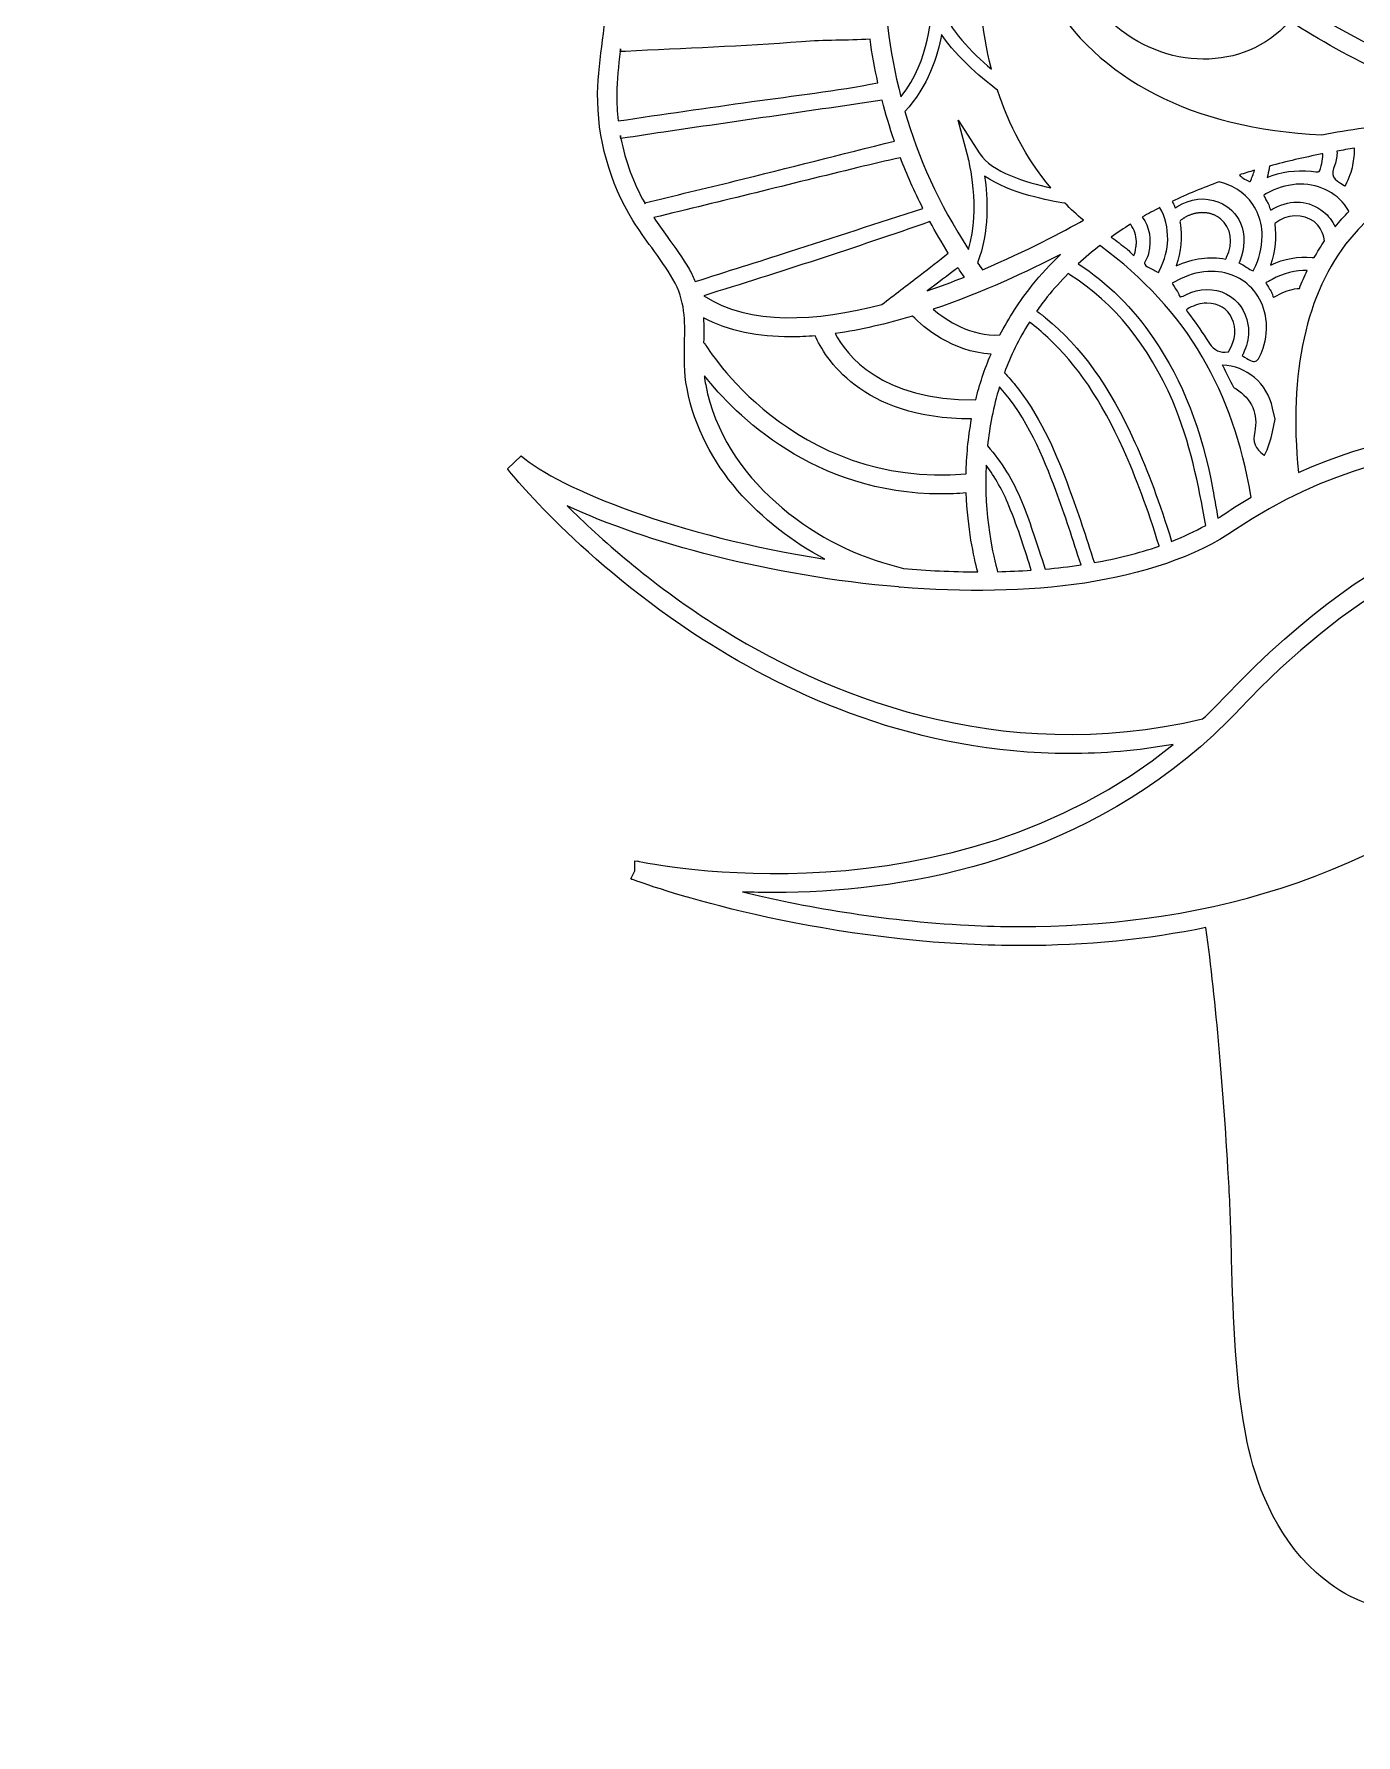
# Model space of a CAD drawing. Extents: x 467 to 8573, y -6014 to -20.
# Drawn here: x 467 to 1243, y -6014 to -5016 of the extents above; entities that cross this region are included whole.
import ezdxf

# ---------------------------------------------------------------- set-up
doc = ezdxf.new("R2010")
doc.units = 0
doc.header["$MEASUREMENT"] = 0
doc.layers.add('Layer 1', color=7, linetype='Continuous')

msp = doc.modelspace()

# ---------------------------------------------------------------- linework, layer by layer
at = {"layer": 'Layer 1', "lineweight": 0}
for points, knots in [([(2529.01, -4481.07), (2526.22, -4479.96), (2523.09, -4481.26), (2521.86, -4483.99), (2521.56, -4484.71), (2504.61, -4521.55), (2461.88, -4562.69), (2461.51, -4552.3), (2461.78, -4541.87), (2463.01, -4531.43), (2465.06, -4514.14), (2472.33, -4478.39), (2488.91, -4467.47), (2448.25, -4494.16), (2404.57, -4517.83), (2348.84, -4587), (2348.74, -4578.25), (2349.06, -4569.45), (2350.1, -4560.66), (2352.11, -4543.36), (2359.38, -4507.62), (2376.02, -4496.7), (2331.77, -4525.76), (2283.94, -4551.19), (2221, -4635.47), (2219.7, -4619.83), (2219.39, -4604.22), (2221.22, -4588.57), (2223.27, -4571.27), (2230.53, -4535.49), (2247.12, -4524.62), (2200.79, -4555.03), (2150.44, -4581.49), (2082.93, -4675.94), (2077.73, -4683.24), (2072.98, -4690.96), (2068.96, -4699.01), (2068.22, -4686.14), (2068.26, -4673.26), (2069.78, -4660.33), (2071.79, -4643.02), (2079.06, -4607.24), (2095.68, -4596.32), (2067.06, -4615.13), (2036.93, -4632.43), (2002.19, -4665.12), (2000.7, -4643.96), (1985.02, -4627.26), (1974.41, -4615.94), (1959.68, -4600.28), (1944.1, -4585.09), (1928.08, -4570.78), (1922.38, -4565.69), (1916.54, -4560.74), (1910.91, -4555.95), (1909.5, -4554.75), (1908.1, -4553.56), (1906.72, -4552.36), (1923.83, -4535.97), (1986.37, -4465.17), (2001.95, -4293.7), (2019.64, -4099.17), (1834.06, -3810.77), (1826.16, -3798.61), (1826.16, -3798.61), (1825.71, -3798.88), (1825.71, -3798.88), (1825.61, -3798.45), (1825.51, -3798.03), (1825.39, -3797.58), (1801.47, -3702.42), (1776.71, -3604.01), (1776.45, -3503.92), (1776.45, -3503.92), (1776.42, -3495.23), (1776.42, -3495.23), (1776.02, -3356.5), (1775.58, -3199.26), (1863.6, -3081.38), (1863.6, -3081.38), (1894.24, -3040.33), (1894.24, -3040.33), (1894.24, -3040.33), (1855.46, -3073.81), (1855.46, -3073.81), (1854.81, -3074.37), (1791.02, -3129.91), (1728.21, -3226.1), (1670.23, -3314.92), (1601.1, -3457.67), (1601.1, -3633.6), (1601.1, -3633.6), (1602.06, -3656.94), (1602.06, -3656.94), (1534.04, -3557.22), (1505.32, -3498.68), (1505.03, -3498.06), (1505.03, -3498.06), (1500, -3487.74), (1500, -3487.74), (1500, -3487.74), (1494.97, -3498.06), (1494.97, -3498.06), (1494.68, -3498.68), (1465.96, -3557.22), (1397.94, -3656.94), (1397.94, -3656.94), (1398.9, -3633.36), (1398.9, -3633.36), (1398.9, -3457.67), (1329.77, -3314.92), (1271.79, -3226.1), (1208.98, -3129.91), (1145.18, -3074.37), (1144.54, -3073.81), (1144.54, -3073.81), (1105.76, -3040.33), (1105.76, -3040.33), (1105.76, -3040.33), (1136.41, -3081.38), (1136.41, -3081.38), (1224.42, -3199.26), (1223.98, -3356.48), (1223.58, -3495.2), (1223.58, -3495.2), (1223.55, -3503.92), (1223.55, -3503.92), (1223.29, -3604.01), (1198.55, -3702.42), (1174.61, -3797.58), (1174.49, -3798.03), (1174.39, -3798.45), (1174.29, -3798.88), (1174.29, -3798.88), (1173.84, -3798.61), (1173.84, -3798.61), (1165.94, -3810.77), (980.36, -4099.17), (998.05, -4293.7), (1013.63, -4465.15), (1076.17, -4535.97), (1093.29, -4552.36), (1091.9, -4553.56), (1090.5, -4554.74), (1089.1, -4555.93), (1083.46, -4560.73), (1077.62, -4565.69), (1071.92, -4570.78), (1055.88, -4585.11), (1040.3, -4600.31), (1025.59, -4615.94), (1014.98, -4627.26), (999.28, -4643.96), (997.81, -4665.12), (963.07, -4632.43), (932.94, -4615.13), (904.32, -4596.32), (920.94, -4607.24), (928.21, -4643.02), (930.22, -4660.33), (931.74, -4673.26), (931.78, -4686.14), (931.04, -4699.01), (927.02, -4690.96), (922.27, -4683.24), (917.07, -4675.94), (849.56, -4581.49), (799.21, -4555.03), (752.88, -4524.62), (769.47, -4535.49), (776.73, -4571.27), (778.78, -4588.57), (780.61, -4604.22), (780.3, -4619.83), (779, -4635.47), (716.06, -4551.19), (668.23, -4525.76), (624, -4496.7), (640.62, -4507.62), (647.89, -4543.36), (649.9, -4560.66), (650.94, -4569.45), (651.27, -4578.25), (651.16, -4587), (595.43, -4517.83), (551.75, -4494.16), (511.09, -4467.47), (527.67, -4478.39), (534.94, -4514.14), (536.99, -4531.43), (538.22, -4541.87), (538.49, -4552.3), (538.12, -4562.71), (495.35, -4521.51), (478.44, -4484.69), (478.14, -4483.99), (476.91, -4481.26), (473.78, -4479.96), (470.99, -4481.07), (468.19, -4482.16), (466.77, -4485.25), (467.74, -4488.09), (468.09, -4489.09), (487.35, -4543.1), (534.8, -4601.13), (538.71, -4605.91), (542.81, -4610.71), (547.09, -4615.48), (571.63, -4642.96), (602.57, -4670.43), (640.91, -4692.82), (645.41, -4695.46), (650.09, -4698.04), (654.81, -4700.55), (666.3, -4706.62), (678.41, -4712.17), (691.16, -4717.17), (695.55, -4718.91), (700.07, -4720.6), (704.64, -4722.15), (711.77, -4724.66), (719.08, -4726.93), (726.6, -4729.01), (741.84, -4733.22), (756.38, -4737.44), (770.25, -4741.62), (775.17, -4743.1), (780.01, -4744.55), (784.79, -4746), (791.12, -4747.98), (797.3, -4749.93), (803.34, -4751.89), (807.93, -4753.36), (812.4, -4754.81), (816.8, -4756.29), (824.24, -4758.77), (831.46, -4761.23), (838.47, -4763.68), (823.71, -4781.28), (812.18, -4804.72), (804.14, -4833.51), (795.71, -4863.69), (792.88, -4897.04), (795.74, -4932.6), (796.41, -4940.92), (797.95, -4949.11), (799.41, -4957.03), (801.39, -4967.58), (803.23, -4977.54), (803.22, -4987.76), (803.2, -4998.19), (801.8, -5008.89), (800.44, -5019.23), (799.11, -5029.47), (797.71, -5040.05), (797.57, -5050.71), (797.25, -5076.67), (804.58, -5103.1), (818.29, -5125.16), (821.72, -5130.71), (825.55, -5136), (829.27, -5141.12), (833.8, -5147.36), (838.06, -5153.25), (841.73, -5159.61), (849.12, -5172.46), (848.86, -5183.88), (848.57, -5197.07), (848.39, -5205.48), (848.18, -5214.18), (850.01, -5223.81), (858.66, -5269.44), (893.59, -5304.23), (930.89, -5323.97), (844.82, -5310.54), (775.2, -5282.97), (752.66, -5263.24), (752.66, -5263.24), (744.59, -5270.9), (744.59, -5270.9), (746.33, -5273.1), (787.84, -5325.3), (859.55, -5371.29), (910.79, -5404.14), (985.31, -5438.13), (1074.34, -5438.11), (1094.02, -5438.11), (1114.43, -5436.46), (1135.43, -5432.75), (1003.6, -5539.42), (828.4, -5502.83), (820.71, -5501.16), (820.71, -5501.16), (820.69, -5501.3), (820.69, -5501.3), (820.69, -5501.3), (819.41, -5500.99), (819.41, -5500.99), (819.41, -5500.99), (819.41, -5506.86), (819.41, -5506.86), (819.41, -5506.86), (817.07, -5511.66), (817.07, -5511.66), (817.07, -5511.66), (817.55, -5511.83), (817.55, -5511.83), (817.55, -5511.83), (817.53, -5511.86), (817.53, -5511.86), (821.05, -5513.19), (904.94, -5544.52), (1014.71, -5550.07), (1025.42, -5550.6), (1036, -5550.87), (1046.44, -5550.87), (1084.43, -5550.87), (1120.55, -5547.27), (1154.61, -5540.24), (1160.58, -5585.47), (1164.88, -5634.05), (1168.13, -5692.58), (1168.89, -5706.42), (1169.29, -5720.87), (1169.66, -5734.83), (1170.64, -5770.6), (1171.66, -5807.59), (1178.84, -5842.33), (1183.48, -5864.77), (1194.25, -5896.26), (1219.23, -5918.88), (1247.71, -5944.67), (1283.75, -5948.93), (1326.34, -5931.56), (1329.19, -5930.4), (1332.06, -5929.17), (1334.91, -5927.96), (1341.51, -5937.99), (1385.57, -5999.66), (1469.9, -5999.66), (1479.42, -5999.66), (1489.45, -5998.88), (1500, -5997.15), (1604, -6014.25), (1657.74, -5939.12), (1665.09, -5927.96), (1667.94, -5929.17), (1670.81, -5930.4), (1673.66, -5931.56), (1690.77, -5938.54), (1706.83, -5942.02), (1721.76, -5942.02), (1743.99, -5942.02), (1763.74, -5934.31), (1780.77, -5918.88), (1805.75, -5896.26), (1816.52, -5864.77), (1821.16, -5842.33), (1828.34, -5807.59), (1829.37, -5770.6), (1830.34, -5734.83), (1830.71, -5720.87), (1831.11, -5706.42), (1831.87, -5692.58), (1835.12, -5634.05), (1839.42, -5585.47), (1845.39, -5540.24), (1879.45, -5547.28), (1915.57, -5550.87), (1953.56, -5550.87), (1963.98, -5550.87), (1974.58, -5550.6), (1985.29, -5550.07), (2095.05, -5544.52), (2178.95, -5513.19), (2182.47, -5511.86), (2182.47, -5511.86), (2182.45, -5511.81), (2182.45, -5511.81), (2182.45, -5511.81), (2182.98, -5511.62), (2182.98, -5511.62), (2182.98, -5511.62), (2180.59, -5506.59), (2180.59, -5506.59), (2180.59, -5506.59), (2180.59, -5500.99), (2180.59, -5500.99), (2180.59, -5500.99), (2179.16, -5501.04), (2179.16, -5501.04), (2179.16, -5501.04), (2178.63, -5501.32), (2178.63, -5501.32), (2164.51, -5504.27), (1993.74, -5537.23), (1864.57, -5432.75), (1885.57, -5436.46), (1905.96, -5438.11), (1925.66, -5438.11), (2014.69, -5438.11), (2089.21, -5404.14), (2140.45, -5371.29), (2212.16, -5325.3), (2253.67, -5273.1), (2255.41, -5270.9), (2255.41, -5270.9), (2247.34, -5263.24), (2247.34, -5263.24), (2224.8, -5282.97), (2155.18, -5310.54), (2069.13, -5323.97), (2106.41, -5304.23), (2141.34, -5269.44), (2149.99, -5223.81), (2151.82, -5214.18), (2151.61, -5205.48), (2151.43, -5197.07), (2151.14, -5183.88), (2150.88, -5172.46), (2158.27, -5159.61), (2161.94, -5153.25), (2166.2, -5147.36), (2170.73, -5141.12), (2174.45, -5136), (2178.28, -5130.71), (2181.71, -5125.16), (2195.42, -5103.1), (2202.75, -5076.67), (2202.43, -5050.71), (2202.29, -5040.05), (2200.89, -5029.47), (2199.56, -5019.23), (2198.2, -5008.89), (2196.8, -4998.19), (2196.78, -4987.76), (2196.77, -4977.54), (2198.61, -4967.58), (2200.59, -4957.03), (2202.05, -4949.11), (2203.59, -4940.92), (2204.26, -4932.6), (2207.12, -4897.04), (2204.29, -4863.69), (2195.86, -4833.51), (2187.82, -4804.7), (2176.29, -4781.26), (2161.53, -4763.67), (2194.1, -4752.28), (2231.06, -4740.78), (2273.4, -4729.01), (2465.31, -4675.72), (2531.62, -4489.98), (2532.26, -4488.09), (2533.23, -4485.25), (2531.81, -4482.16), (2529.01, -4481.07)], [0, 0, 0, 0, 1, 1, 1, 2, 2, 2, 3, 3, 3, 4, 4, 4, 5, 5, 5, 6, 6, 6, 7, 7, 7, 8, 8, 8, 9, 9, 9, 10, 10, 10, 11, 11, 11, 12, 12, 12, 13, 13, 13, 14, 14, 14, 15, 15, 15, 16, 16, 16, 17, 17, 17, 18, 18, 18, 19, 19, 19, 20, 20, 20, 21, 21, 21, 22, 22, 22, 23, 23, 23, 24, 24, 24, 25, 25, 25, 26, 26, 26, 27, 27, 27, 28, 28, 28, 29, 29, 29, 30, 30, 30, 31, 31, 31, 32, 32, 32, 33, 33, 33, 34, 34, 34, 35, 35, 35, 36, 36, 36, 37, 37, 37, 38, 38, 38, 39, 39, 39, 40, 40, 40, 41, 41, 41, 42, 42, 42, 43, 43, 43, 44, 44, 44, 45, 45, 45, 46, 46, 46, 47, 47, 47, 48, 48, 48, 49, 49, 49, 50, 50, 50, 51, 51, 51, 52, 52, 52, 53, 53, 53, 54, 54, 54, 55, 55, 55, 56, 56, 56, 57, 57, 57, 58, 58, 58, 59, 59, 59, 60, 60, 60, 61, 61, 61, 62, 62, 62, 63, 63, 63, 64, 64, 64, 65, 65, 65, 66, 66, 66, 67, 67, 67, 68, 68, 68, 69, 69, 69, 70, 70, 70, 71, 71, 71, 72, 72, 72, 73, 73, 73, 74, 74, 74, 75, 75, 75, 76, 76, 76, 77, 77, 77, 78, 78, 78, 79, 79, 79, 80, 80, 80, 81, 81, 81, 82, 82, 82, 83, 83, 83, 84, 84, 84, 85, 85, 85, 86, 86, 86, 87, 87, 87, 88, 88, 88, 89, 89, 89, 90, 90, 90, 91, 91, 91, 92, 92, 92, 93, 93, 93, 94, 94, 94, 95, 95, 95, 96, 96, 96, 97, 97, 97, 98, 98, 98, 99, 99, 99, 100, 100, 100, 101, 101, 101, 102, 102, 102, 103, 103, 103, 104, 104, 104, 105, 105, 105, 106, 106, 106, 107, 107, 107, 108, 108, 108, 109, 109, 109, 110, 110, 110, 111, 111, 111, 112, 112, 112, 113, 113, 113, 114, 114, 114, 115, 115, 115, 116, 116, 116, 117, 117, 117, 118, 118, 118, 119, 119, 119, 120, 120, 120, 121, 121, 121, 122, 122, 122, 123, 123, 123, 124, 124, 124, 125, 125, 125, 126, 126, 126, 127, 127, 127, 128, 128, 128, 129, 129, 129, 130, 130, 130, 131, 131, 131, 132, 132, 132, 133, 133, 133, 134, 134, 134, 135, 135, 135, 136, 136, 136, 137, 137, 137, 138, 138, 138, 139, 139, 139, 140, 140, 140, 141, 141, 141, 142, 142, 142, 143, 143, 143, 144, 144, 144, 145, 145, 145, 146, 146, 146, 147, 147, 147, 148, 148, 148, 149, 149, 149, 150, 150, 150, 151, 151, 151, 152, 152, 152, 152]), ([(818.22, -4744.96), (813.75, -4743.48), (809.16, -4741.98), (804.5, -4740.49), (797.79, -4738.38), (790.9, -4736.21), (783.82, -4734.04), (779.19, -4732.63), (774.47, -4731.21), (769.69, -4729.79), (756.87, -4725.95), (743.53, -4722.12), (729.59, -4718.24), (721.38, -4715.97), (713.36, -4713.43), (705.65, -4710.63), (700.89, -4708.99), (696.23, -4707.2), (691.67, -4705.34), (678.86, -4700.17), (666.71, -4694.35), (655.19, -4688.06), (650.6, -4685.6), (646.13, -4682.99), (641.73, -4680.29), (603.33, -4657.12), (572.77, -4628.64), (549, -4600.72), (544.6, -4595.62), (540.47, -4590.5), (536.55, -4585.43), (528.3, -4574.85), (521.09, -4564.5), (514.74, -4554.69), (521.46, -4561.99), (528.95, -4569.56), (537.3, -4577.21), (538.56, -4578.37), (539.91, -4579.53), (541.22, -4580.71), (542.72, -4582.06), (544.28, -4583.4), (545.83, -4584.75), (547.33, -4586.03), (548.8, -4587.33), (550.33, -4588.61), (575.31, -4609.41), (606.69, -4630.09), (645.6, -4647.05), (647.66, -4647.94), (649.75, -4648.84), (651.85, -4649.71), (652.02, -4649.78), (652.19, -4649.85), (652.34, -4649.92), (654.52, -4650.84), (656.74, -4651.74), (658.99, -4652.61), (666.62, -4655.67), (674.52, -4658.54), (682.73, -4661.21), (688.14, -4663.01), (693.65, -4664.71), (699.28, -4666.32), (709.26, -4669.23), (719.67, -4671.88), (730.44, -4674.18), (744.98, -4677.32), (759.24, -4680.53), (773.31, -4683.81), (777.88, -4684.88), (782.47, -4685.96), (787.02, -4687.05), (789.7, -4687.68), (792.38, -4688.31), (795.03, -4688.98), (800.5, -4690.33), (805.95, -4691.67), (811.36, -4693.04), (852.58, -4703.45), (891.42, -4714.78), (927.75, -4727.52), (927.75, -4727.52), (927.77, -4727.52), (927.77, -4727.52), (927.9, -4727.97), (928.06, -4728.46), (928.21, -4728.91), (928.24, -4728.53), (928.31, -4728.12), (928.35, -4727.75), (932.9, -4729.35), (937.41, -4730.95), (941.84, -4732.59), (942.51, -4732.85), (943.19, -4733.07), (943.82, -4733.34), (985.49, -4748.8), (1023.66, -4766.4), (1058.13, -4787.08), (1062.31, -4789.62), (1066.41, -4792.14), (1070.47, -4794.76), (1073.61, -4796.73), (1076.66, -4798.75), (1079.69, -4800.8), (1085.54, -4804.72), (1091.27, -4808.75), (1096.9, -4812.88), (1129.14, -4836.61), (1157.46, -4864.02), (1181.66, -4896.03), (1181.88, -4896.37), (1182.14, -4896.69), (1182.41, -4897.04), (1185.12, -4900.65), (1187.85, -4904.19), (1190.6, -4907.62), (1191.06, -4908.2), (1191.52, -4908.74), (1191.98, -4909.32), (1194.03, -4911.81), (1196.06, -4914.29), (1198.12, -4916.68), (1198.72, -4917.38), (1199.32, -4918.06), (1199.92, -4918.74), (1201.69, -4920.79), (1203.48, -4922.82), (1205.29, -4924.8), (1205.29, -4924.8), (1205.6, -4925.16), (1205.6, -4925.16), (1206.2, -4925.86), (1206.81, -4926.56), (1207.44, -4927.22), (1207.83, -4927.65), (1208.23, -4928.08), (1208.62, -4928.48), (1209.98, -4929.99), (1211.35, -4931.44), (1212.75, -4932.89), (1242.68, -4964.39), (1273.94, -4986.76), (1302.45, -5002.59), (1306.67, -5004.95), (1310.85, -5007.18), (1314.94, -5009.23), (1323.41, -5013.51), (1331.53, -5017.2), (1339.21, -5020.41), (1348.15, -5024.14), (1356.49, -5027.2), (1364.07, -5029.66), (1364.77, -5029.88), (1365.49, -5030.1), (1366.19, -5030.32), (1373.57, -5032.74), (1380.16, -5034.54), (1385.76, -5035.92), (1391.46, -5037.33), (1396.12, -5038.31), (1399.63, -5038.94), (1396.53, -5049.96), (1395.42, -5059.14), (1395.04, -5064.09), (1391.42, -5063.99), (1387.84, -5063.87), (1384.31, -5063.8), (1384.29, -5063.8), (1384.27, -5063.8), (1384.27, -5063.8), (1311.27, -5052.78), (1255.25, -5027.98), (1210.36, -4998.82), (1193.81, -4988.09), (1178.71, -4976.76), (1164.85, -4965.36), (1161.16, -4962.3), (1157.58, -4959.25), (1154.08, -4956.21), (1153.69, -4955.87), (1153.28, -4955.53), (1152.89, -4955.19), (1135.64, -4940.22), (1120.33, -4925.33), (1106.25, -4911.57), (1105.66, -4910.98), (1105.06, -4910.4), (1104.46, -4909.82), (1103.88, -4909.24), (1103.3, -4908.69), (1102.72, -4908.11), (1100.95, -4906.37), (1099.17, -4904.66), (1097.43, -4902.96), (1095.96, -4901.54), (1094.5, -4900.11), (1093.06, -4898.71), (1090.15, -4895.88), (1087.31, -4893.16), (1084.48, -4890.48), (1080.91, -4887.05), (1077.36, -4883.81), (1073.9, -4880.67), (1073.24, -4880.04), (1072.6, -4879.48), (1071.92, -4878.88), (1071.73, -4878.69), (1071.51, -4878.56), (1071.32, -4878.37), (1066, -4873.62), (1060.56, -4868.93), (1054.89, -4864.31), (1025.34, -4840.01), (990.71, -4817.01), (943.29, -4794.21), (940.68, -4792.93), (938.04, -4791.7), (935.36, -4790.44), (933.76, -4789.69), (932.12, -4788.95), (930.45, -4788.2), (927.58, -4786.86), (924.66, -4785.56), (921.73, -4784.24), (892.31, -4771.21), (858.28, -4758.15), (818.22, -4744.96)], [0, 0, 0, 0, 1, 1, 1, 2, 2, 2, 3, 3, 3, 4, 4, 4, 5, 5, 5, 6, 6, 6, 7, 7, 7, 8, 8, 8, 9, 9, 9, 10, 10, 10, 11, 11, 11, 12, 12, 12, 13, 13, 13, 14, 14, 14, 15, 15, 15, 16, 16, 16, 17, 17, 17, 18, 18, 18, 19, 19, 19, 20, 20, 20, 21, 21, 21, 22, 22, 22, 23, 23, 23, 24, 24, 24, 25, 25, 25, 26, 26, 26, 27, 27, 27, 28, 28, 28, 29, 29, 29, 30, 30, 30, 31, 31, 31, 32, 32, 32, 33, 33, 33, 34, 34, 34, 35, 35, 35, 36, 36, 36, 37, 37, 37, 38, 38, 38, 39, 39, 39, 40, 40, 40, 41, 41, 41, 42, 42, 42, 43, 43, 43, 44, 44, 44, 45, 45, 45, 46, 46, 46, 47, 47, 47, 48, 48, 48, 49, 49, 49, 50, 50, 50, 51, 51, 51, 52, 52, 52, 53, 53, 53, 54, 54, 54, 55, 55, 55, 56, 56, 56, 57, 57, 57, 58, 58, 58, 59, 59, 59, 60, 60, 60, 61, 61, 61, 62, 62, 62, 63, 63, 63, 64, 64, 64, 65, 65, 65, 66, 66, 66, 67, 67, 67, 68, 68, 68, 69, 69, 69, 70, 70, 70, 71, 71, 71, 72, 72, 72, 73, 73, 73, 74, 74, 74, 75, 75, 75, 76, 76, 76, 76]), ([(1095.96, -5005.87), (1126.39, -5036.29), (1173.23, -5038.82), (1200.55, -5011.5), (1201.67, -5010.39), (1202.75, -5009.2), (1203.79, -5008), (1238.34, -5030.47), (1279.35, -5050.49), (1329.48, -5063.87), (1309.88, -5064.47), (1291.16, -5065.68), (1273.32, -5067.5), (1255.51, -5069.33), (1238.58, -5071.79), (1222.54, -5074.86), (1222.53, -5074.87), (1222.53, -5074.87), (1222.51, -5074.87), (1146.2, -5070.93), (1091.85, -5042.97), (1060.97, -4991.67), (1047.25, -4968.89), (1041.45, -4946.23), (1038.97, -4931.4), (1037.9, -4925.14), (1037.45, -4920.23), (1037.26, -4917.31), (1037.26, -4917.21), (1037.3, -4917.09), (1037.3, -4917.02), (1040.69, -4897.16), (1044.98, -4881.42), (1047.59, -4872.81), (1051.36, -4875.86), (1055.01, -4878.97), (1058.63, -4882.09), (1060.59, -4883.81), (1062.54, -4885.52), (1064.48, -4887.24), (1065.62, -4888.28), (1066.78, -4889.32), (1067.98, -4890.4), (1071.38, -4893.45), (1074.81, -4896.66), (1078.3, -4900.02), (1078.75, -4900.43), (1079.16, -4900.84), (1079.6, -4901.28), (1081.51, -4903.08), (1083.44, -4904.94), (1085.38, -4906.85), (1084.75, -4907.63), (1084.19, -4908.4), (1083.59, -4909.22), (1080.57, -4913.43), (1078.08, -4918.02), (1076.17, -4922.75), (1065.62, -4949.25), (1072.52, -4982.42), (1095.96, -5005.87)], [0, 0, 0, 0, 1, 1, 1, 2, 2, 2, 3, 3, 3, 4, 4, 4, 5, 5, 5, 6, 6, 6, 7, 7, 7, 8, 8, 8, 9, 9, 9, 10, 10, 10, 11, 11, 11, 12, 12, 12, 13, 13, 13, 14, 14, 14, 15, 15, 15, 16, 16, 16, 17, 17, 17, 18, 18, 18, 19, 19, 19, 20, 20, 20, 20]), ([(994.3, -4937.65), (1001.41, -4951.83), (1015.34, -4962.82), (1021.31, -4967.08), (1020.85, -4989.28), (1022.68, -5013.04), (1028.63, -5036.29), (1017.2, -5026.58), (1002.92, -5012.23), (1000.9, -5001.07), (1000.9, -5001.07), (993.5, -5001.71), (993.5, -5001.71), (993.5, -5002.01), (992.95, -5031.16), (975.53, -5052.56), (968.38, -5025.08), (965.48, -4998.33), (965.27, -4973.38), (981.14, -4963.98), (989.96, -4948.12), (994.3, -4937.65)], [0, 0, 0, 0, 1, 1, 1, 2, 2, 2, 3, 3, 3, 4, 4, 4, 5, 5, 5, 6, 6, 6, 7, 7, 7, 7]), ([(808.76, -5050.87), (808.87, -5042.64), (809.79, -5034.26), (810.85, -5026.06), (810.85, -5026.06), (810.83, -5026.06), (810.83, -5026.06), (810.9, -5025.51), (810.96, -5024.96), (811.05, -5024.42), (810.96, -5024.96), (810.9, -5025.51), (810.85, -5026.06), (811.85, -5025.99), (812.86, -5025.94), (813.87, -5025.88), (848.32, -5024.06), (882.84, -5022.97), (917.22, -5020.24), (930.62, -5019.18), (944.06, -5019.54), (957.44, -5018.75), (958.62, -5027.18), (960.14, -5035.71), (962.06, -5044.33), (937.56, -5049.11), (912.75, -5051.96), (888.04, -5055.4), (861.87, -5059.07), (835.72, -5062.83), (809.6, -5066.72), (808.99, -5061.45), (808.7, -5056.14), (808.76, -5050.87)], [0, 0, 0, 0, 1, 1, 1, 2, 2, 2, 3, 3, 3, 4, 4, 4, 5, 5, 5, 6, 6, 6, 7, 7, 7, 8, 8, 8, 9, 9, 9, 10, 10, 10, 11, 11, 11, 11]), ([(999.42, -5015.89), (1008.58, -5030.03), (1025.39, -5043.53), (1032.26, -5048.73), (1038.85, -5068.94), (1048.85, -5088.47), (1063.56, -5105.96), (1048.87, -5102.89), (1028.72, -5096.58), (1021.96, -5086.07), (1021.96, -5086.07), (1009.25, -5066.31), (1009.25, -5066.31), (1009.25, -5066.31), (1015.22, -5089.04), (1015.22, -5089.04), (1015.3, -5089.36), (1022.54, -5117.64), (1015.29, -5142.21), (997.69, -5115.28), (985.7, -5087.95), (977.88, -5061.16), (991.59, -5046.7), (997.16, -5028.34), (999.42, -5015.89)], [0, 0, 0, 0, 1, 1, 1, 2, 2, 2, 3, 3, 3, 4, 4, 4, 5, 5, 5, 6, 6, 6, 7, 7, 7, 8, 8, 8, 8]), ([(825.43, -5115.3), (825.35, -5115.16), (825.28, -5115.03), (825.2, -5114.89), (818.59, -5103.18), (813.87, -5090.32), (811.24, -5077.06), (811.22, -5077.06), (811.22, -5077.06), (811.2, -5077.06), (811.1, -5076.48), (811.02, -5075.92), (810.9, -5075.34), (811.02, -5075.92), (811.12, -5076.48), (811.24, -5077.06), (820.86, -5075.64), (830.47, -5074.11), (840.09, -5072.71), (881.57, -5066.67), (923.06, -5060.64), (964.54, -5054.62), (966.57, -5062.54), (968.96, -5070.52), (971.72, -5078.51), (940.55, -5086.38), (909.39, -5094.22), (878.2, -5101.97), (860.55, -5106.36), (842.86, -5110.47), (825.21, -5114.89), (825.28, -5115.03), (825.35, -5115.16), (825.43, -5115.3)], [0, 0, 0, 0, 1, 1, 1, 2, 2, 2, 3, 3, 3, 4, 4, 4, 5, 5, 5, 6, 6, 6, 7, 7, 7, 8, 8, 8, 9, 9, 9, 10, 10, 10, 11, 11, 11, 11]), ([(854.89, -5161.06), (854.88, -5161.05), (854.88, -5161.04), (854.87, -5161.03), (853.91, -5158.73), (852.75, -5156.39), (851.41, -5154.03), (847.46, -5147.17), (842.81, -5140.76), (838.32, -5134.55), (835.69, -5130.95), (833.03, -5127.24), (830.52, -5123.49), (870.48, -5113.83), (910.38, -5103.87), (950.32, -5094.09), (958.62, -5092.06), (966.94, -5090.2), (975.27, -5088.3), (979.06, -5098.2), (983.43, -5108.15), (988.48, -5118.1), (962.32, -5126.46), (936.25, -5135.04), (910.11, -5143.45), (891.71, -5149.37), (873.28, -5155.09), (854.89, -5161.03), (854.89, -5161.03), (854.89, -5161.06), (854.89, -5161.06)], [0, 0, 0, 0, 1, 1, 1, 2, 2, 2, 3, 3, 3, 4, 4, 4, 5, 5, 5, 6, 6, 6, 7, 7, 7, 8, 8, 8, 9, 9, 9, 10, 10, 10, 10]), ([(1190.43, -5099.96), (1190.96, -5098.08), (1191.4, -5096.24), (1191.74, -5094.4), (1191.74, -5094.4), (1191.98, -5093.18), (1191.98, -5093.18), (1201.79, -5090.54), (1212.01, -5088.17), (1222.66, -5086.09), (1222.82, -5086.09), (1222.95, -5086.1), (1223.11, -5086.12), (1223.16, -5088.01), (1222.95, -5089.98), (1222.53, -5091.8), (1222.18, -5093.3), (1221.54, -5096.1), (1221.08, -5096.43), (1220.65, -5096.73), (1217.95, -5096.46), (1216.33, -5096.29), (1207.17, -5095.35), (1198.64, -5096.55), (1190.43, -5099.96)], [0, 0, 0, 0, 1, 1, 1, 2, 2, 2, 3, 3, 3, 4, 4, 4, 5, 5, 5, 6, 6, 6, 7, 7, 7, 8, 8, 8, 8]), ([(1236.48, -5104.53), (1236.42, -5104.69), (1236.35, -5104.8), (1236.28, -5104.91), (1236.14, -5104.84), (1235.96, -5104.75), (1235.75, -5104.62), (1229.25, -5100.98), (1227.53, -5098.71), (1230.2, -5092.4), (1231.23, -5089.99), (1231.66, -5087.4), (1231.47, -5084.74), (1231.47, -5084.74), (1231.43, -5084.46), (1231.43, -5084.46), (1234.83, -5083.87), (1238.26, -5083.29), (1241.72, -5082.74), (1241.96, -5085.88), (1241.43, -5089.43), (1240.84, -5092.79), (1240.2, -5096.32), (1238.86, -5099.94), (1236.48, -5104.53)], [0, 0, 0, 0, 1, 1, 1, 2, 2, 2, 3, 3, 3, 4, 4, 4, 5, 5, 5, 6, 6, 6, 7, 7, 7, 8, 8, 8, 8]), ([(1023.43, -5154.05), (1022.44, -5152.69), (1021.46, -5151.32), (1020.51, -5149.94), (1027.56, -5131.99), (1026.46, -5111.65), (1024.71, -5099.09), (1039.5, -5109.51), (1063.3, -5113.75), (1071.78, -5114.97), (1075.18, -5118.44), (1078.8, -5121.8), (1082.62, -5125.04), (1071.09, -5131.51), (1049.47, -5143.03), (1023.43, -5154.05)], [0, 0, 0, 0, 1, 1, 1, 2, 2, 2, 3, 3, 3, 4, 4, 4, 5, 5, 5, 5]), ([(1176.4, -5109.43), (1183.67, -5115.57), (1187.43, -5123.92), (1187.55, -5134.14), (1187.46, -5141.42), (1185.87, -5147.89), (1182.67, -5153.91), (1182.55, -5154.15), (1182.41, -5154.46), (1182.26, -5154.75), (1180.92, -5154.36), (1179.66, -5153.49), (1178.26, -5152.53), (1177, -5151.66), (1175.6, -5150.71), (1173.98, -5150.02), (1174.15, -5149.72), (1174.3, -5149.41), (1174.41, -5149.14), (1177.56, -5141.3), (1177.73, -5133.33), (1174.9, -5126.73), (1172.46, -5121.05), (1168.06, -5116.8), (1162.14, -5114.45), (1153.98, -5111.2), (1145.47, -5112.11), (1137.55, -5117.12), (1137.07, -5117.41), (1136.75, -5117.59), (1136.52, -5117.7), (1136.41, -5117.5), (1136.29, -5117.19), (1136.12, -5116.75), (1135.79, -5115.9), (1135.36, -5114.99), (1134.77, -5113.97), (1143.49, -5109.79), (1152.7, -5105.95), (1162.41, -5102.45), (1162.41, -5102.45), (1165.62, -5103.46), (1165.62, -5103.46), (1169.59, -5104.74), (1173.23, -5106.73), (1176.4, -5109.43)], [0, 0, 0, 0, 1, 1, 1, 2, 2, 2, 3, 3, 3, 4, 4, 4, 5, 5, 5, 6, 6, 6, 7, 7, 7, 8, 8, 8, 9, 9, 9, 10, 10, 10, 11, 11, 11, 12, 12, 12, 13, 13, 13, 14, 14, 14, 15, 15, 15, 15]), ([(1174.22, -5098.41), (1177.14, -5097.47), (1180.09, -5096.55), (1183.09, -5095.68), (1182.39, -5098.01), (1181.54, -5100.25), (1180.46, -5102.42), (1180.34, -5102.33), (1180.21, -5102.26), (1180.07, -5102.21), (1177.26, -5100.97), (1175.36, -5099.75), (1174.22, -5098.41)], [0, 0, 0, 0, 1, 1, 1, 2, 2, 2, 3, 3, 3, 4, 4, 4, 4]), ([(1399.03, -5250.36), (1378.25, -5246.35), (1294.96, -5234.05), (1208.81, -5273.17), (1203.16, -5213.91), (1213.28, -5167.82), (1238.94, -5136.12), (1264.98, -5103.95), (1299.42, -5097.16), (1306.7, -5096.07), (1349.6, -5111.46), (1404.15, -5141.46), (1430.28, -5198.26), (1430.28, -5198.26), (1430.26, -5198.26), (1430.26, -5198.26), (1424.07, -5197.82), (1416.46, -5197.43), (1408.98, -5204.68), (1402.6, -5210.84), (1399.17, -5220.12), (1398.45, -5233.02), (1398.18, -5238.11), (1398.35, -5244.03), (1399.03, -5250.36)], [0, 0, 0, 0, 1, 1, 1, 2, 2, 2, 3, 3, 3, 4, 4, 4, 5, 5, 5, 6, 6, 6, 7, 7, 7, 8, 8, 8, 8]), ([(1223.52, -5120.01), (1215.05, -5113.29), (1205.09, -5112.57), (1194.71, -5117.93), (1193.43, -5118.61), (1192.78, -5118.83), (1192.46, -5118.92), (1192.34, -5118.69), (1192.17, -5118.27), (1191.98, -5117.48), (1191.73, -5116.36), (1191.18, -5115.44), (1190.72, -5114.62), (1190.72, -5114.62), (1190.45, -5114.14), (1190.45, -5114.14), (1189.61, -5112.62), (1188.74, -5111.07), (1188.53, -5110.35), (1189.12, -5109.87), (1190.82, -5109.02), (1192.49, -5108.17), (1197.83, -5105.49), (1203.7, -5104), (1209.86, -5103.78), (1222.08, -5103.8), (1232.41, -5109.46), (1238.19, -5119.29), (1238.19, -5119.29), (1238.53, -5119.85), (1238.53, -5119.85), (1235.77, -5122.65), (1233.05, -5125.64), (1230.41, -5128.9), (1230.39, -5128.93), (1230.36, -5128.95), (1230.34, -5128.98), (1228.86, -5125.47), (1226.52, -5122.4), (1223.52, -5120.01)], [0, 0, 0, 0, 1, 1, 1, 2, 2, 2, 3, 3, 3, 4, 4, 4, 5, 5, 5, 6, 6, 6, 7, 7, 7, 8, 8, 8, 9, 9, 9, 10, 10, 10, 11, 11, 11, 12, 12, 12, 13, 13, 13, 13]), ([(1117.24, -5123.16), (1120.59, -5121.24), (1124.02, -5119.38), (1127.53, -5117.55), (1127.53, -5117.55), (1127.6, -5117.67), (1127.6, -5117.67), (1130.71, -5123.06), (1132.24, -5129.38), (1132.14, -5136.49), (1132.21, -5141.97), (1130.52, -5148.18), (1127.16, -5154.9), (1126.93, -5155.36), (1126.76, -5155.65), (1126.63, -5155.84), (1126.54, -5155.77), (1126.44, -5155.69), (1126.32, -5155.59), (1125.96, -5155.28), (1125.62, -5155.11), (1125.54, -5155.09), (1124.6, -5154.51), (1123.61, -5154.07), (1122.65, -5153.62), (1120.88, -5152.8), (1119.36, -5152.11), (1118.62, -5150.89), (1118.3, -5150.33), (1118.44, -5149.85), (1119.43, -5148.03), (1119.97, -5147.04), (1120.59, -5145.89), (1120.88, -5144.6), (1122.75, -5136.22), (1121.51, -5129.02), (1117.24, -5123.16)], [0, 0, 0, 0, 1, 1, 1, 2, 2, 2, 3, 3, 3, 4, 4, 4, 5, 5, 5, 6, 6, 6, 7, 7, 7, 8, 8, 8, 9, 9, 9, 10, 10, 10, 11, 11, 11, 12, 12, 12, 12]), ([(1139.37, -5126.49), (1139.24, -5125.62), (1139.25, -5125.49), (1140.09, -5124.84), (1140.55, -5124.5), (1141.01, -5124.17), (1141.49, -5123.86), (1141.64, -5123.76), (1141.81, -5123.68), (1141.97, -5123.57), (1142.29, -5123.39), (1142.62, -5123.18), (1142.94, -5123.01), (1143.13, -5122.91), (1143.33, -5122.82), (1143.52, -5122.72), (1143.83, -5122.57), (1144.13, -5122.41), (1144.43, -5122.28), (1144.65, -5122.19), (1144.87, -5122.11), (1145.07, -5122.02), (1145.36, -5121.9), (1145.67, -5121.78), (1145.96, -5121.68), (1146.18, -5121.61), (1146.42, -5121.54), (1146.64, -5121.48), (1146.93, -5121.39), (1147.22, -5121.29), (1147.51, -5121.22), (1147.75, -5121.15), (1147.99, -5121.12), (1148.23, -5121.05), (1148.5, -5121), (1148.79, -5120.93), (1149.07, -5120.88), (1149.32, -5120.83), (1149.56, -5120.81), (1149.82, -5120.78), (1150.09, -5120.72), (1150.36, -5120.69), (1150.65, -5120.67), (1150.89, -5120.64), (1151.15, -5120.62), (1151.39, -5120.62), (1151.66, -5120.61), (1151.95, -5120.59), (1152.22, -5120.57), (1152.48, -5120.57), (1152.75, -5120.59), (1153.03, -5120.59), (1153.25, -5120.59), (1153.47, -5120.61), (1153.69, -5120.61), (1153.96, -5120.64), (1154.24, -5120.66), (1154.51, -5120.69), (1154.73, -5120.71), (1154.95, -5120.74), (1155.16, -5120.76), (1155.43, -5120.81), (1155.7, -5120.86), (1155.98, -5120.91), (1156.18, -5120.95), (1156.4, -5120.98), (1156.61, -5121.03), (1156.88, -5121.1), (1157.15, -5121.19), (1157.43, -5121.25), (1157.62, -5121.31), (1157.82, -5121.36), (1158.01, -5121.42), (1158.28, -5121.51), (1158.55, -5121.61), (1158.83, -5121.71), (1159.01, -5121.78), (1159.2, -5121.85), (1159.37, -5121.94), (1159.65, -5122.06), (1159.92, -5122.19), (1160.19, -5122.31), (1160.36, -5122.4), (1160.53, -5122.47), (1160.69, -5122.55), (1160.98, -5122.72), (1161.27, -5122.89), (1161.54, -5123.06), (1161.68, -5123.15), (1161.81, -5123.22), (1161.95, -5123.3), (1162.34, -5123.57), (1162.73, -5123.86), (1163.13, -5124.17), (1169.41, -5129.24), (1170.89, -5138.51), (1166.73, -5146.7), (1166.63, -5146.92), (1166.52, -5147.14), (1166.42, -5147.34), (1166.35, -5147.5), (1166.27, -5147.69), (1166.18, -5147.86), (1156.68, -5146), (1147.27, -5147.28), (1137.07, -5151.87), (1140.11, -5143.39), (1140.84, -5135.18), (1139.37, -5126.49)], [0, 0, 0, 0, 1, 1, 1, 2, 2, 2, 3, 3, 3, 4, 4, 4, 5, 5, 5, 6, 6, 6, 7, 7, 7, 8, 8, 8, 9, 9, 9, 10, 10, 10, 11, 11, 11, 12, 12, 12, 13, 13, 13, 14, 14, 14, 15, 15, 15, 16, 16, 16, 17, 17, 17, 18, 18, 18, 19, 19, 19, 20, 20, 20, 21, 21, 21, 22, 22, 22, 23, 23, 23, 24, 24, 24, 25, 25, 25, 26, 26, 26, 27, 27, 27, 28, 28, 28, 29, 29, 29, 30, 30, 30, 31, 31, 31, 32, 32, 32, 33, 33, 33, 34, 34, 34, 35, 35, 35, 36, 36, 36, 36]), ([(1194.93, -5127.19), (1194.97, -5127.12), (1195.09, -5126.95), (1195.53, -5126.58), (1201.3, -5121.48), (1212.05, -5121.12), (1218.07, -5125.84), (1220.79, -5127.96), (1222.78, -5131.22), (1223.72, -5135.01), (1223.72, -5135.01), (1224.25, -5137.14), (1224.25, -5137.14), (1222.08, -5140.3), (1220.03, -5143.56), (1218.11, -5146.92), (1218.11, -5146.92), (1216.96, -5146.82), (1216.96, -5146.82), (1208.7, -5146.1), (1200.63, -5147.58), (1192.48, -5151.32), (1195.39, -5142.86), (1196.18, -5135.06), (1194.93, -5127.19)], [0, 0, 0, 0, 1, 1, 1, 2, 2, 2, 3, 3, 3, 4, 4, 4, 5, 5, 5, 6, 6, 6, 7, 7, 7, 8, 8, 8, 8]), ([(1003.36, -5144.26), (997.95, -5148.76), (992.32, -5152.99), (986.76, -5157.28), (979.28, -5163.04), (971.77, -5168.78), (964.28, -5174.53), (925.87, -5184.48), (886.8, -5186.86), (859.8, -5169.34), (904.29, -5155.6), (948.58, -5141.2), (992.54, -5125.83), (995.89, -5131.99), (999.49, -5138.13), (1003.36, -5144.26)], [0, 0, 0, 0, 1, 1, 1, 2, 2, 2, 3, 3, 3, 4, 4, 4, 5, 5, 5, 5]), ([(1113.76, -5138.66), (1113.66, -5139.34), (1113.57, -5140.09), (1113.49, -5140.84), (1113.3, -5142.75), (1113.06, -5145.09), (1112.19, -5145.79), (1111.77, -5145.5), (1111.05, -5144.68), (1110.59, -5144.17), (1109.77, -5143.25), (1108.93, -5142.31), (1107.87, -5141.61), (1106.42, -5140.66), (1105.06, -5139.55), (1103.61, -5138.37), (1102.14, -5137.17), (1100.61, -5135.98), (1098.98, -5134.89), (1102.62, -5132.29), (1106.39, -5129.79), (1110.28, -5127.36), (1110.28, -5127.36), (1110.42, -5127.53), (1110.42, -5127.53), (1112.58, -5130.43), (1113.73, -5133.9), (1113.74, -5137.55), (1113.74, -5137.75), (1113.74, -5137.94), (1113.76, -5138.13), (1113.76, -5138.3), (1113.78, -5138.49), (1113.76, -5138.66)], [0, 0, 0, 0, 1, 1, 1, 2, 2, 2, 3, 3, 3, 4, 4, 4, 5, 5, 5, 6, 6, 6, 7, 7, 7, 8, 8, 8, 9, 9, 9, 10, 10, 10, 11, 11, 11, 11]), ([(1124.09, -5194.66), (1111.71, -5176.52), (1096.77, -5161.71), (1079.65, -5150.59), (1083.66, -5146.9), (1087.88, -5143.33), (1092.3, -5139.89), (1092.3, -5139.89), (1092.89, -5140.33), (1092.89, -5140.33), (1117.55, -5158.27), (1138.13, -5180.67), (1152.39, -5205.12), (1166.54, -5229.39), (1175.86, -5256.06), (1180.87, -5286.67), (1180.87, -5286.67), (1181.03, -5287.63), (1181.03, -5287.63), (1175.89, -5290.66), (1170.75, -5293.89), (1165.65, -5297.35), (1164.34, -5298.24), (1162.97, -5299.06), (1161.63, -5299.91), (1161.63, -5299.91), (1161.23, -5297.73), (1161.23, -5297.73), (1160.36, -5292.9), (1159.51, -5288.07), (1158.62, -5283.24), (1152.24, -5248.36), (1140.94, -5219.39), (1124.09, -5194.66)], [0, 0, 0, 0, 1, 1, 1, 2, 2, 2, 3, 3, 3, 4, 4, 4, 5, 5, 5, 6, 6, 6, 7, 7, 7, 8, 8, 8, 9, 9, 9, 10, 10, 10, 11, 11, 11, 11]), ([(1069.26, -5145.04), (1063.27, -5150.79), (1057.72, -5156.85), (1052.66, -5163.2), (1045.01, -5172.77), (1038.77, -5182.56), (1033.7, -5192.39), (1016.43, -5193.16), (1002.34, -5183.91), (994.54, -5177.31), (1023.63, -5167.43), (1050.32, -5154.85), (1069.26, -5145.04)], [0, 0, 0, 0, 1, 1, 1, 2, 2, 2, 3, 3, 3, 4, 4, 4, 4]), ([(990.99, -5166.49), (996.99, -5161.97), (1003.02, -5157.45), (1009.01, -5152.89), (1010.25, -5154.73), (1011.52, -5156.56), (1012.81, -5158.4), (1005.75, -5161.22), (998.44, -5163.93), (990.99, -5166.49)], [0, 0, 0, 0, 1, 1, 1, 2, 2, 2, 3, 3, 3, 3]), ([(1112.89, -5255.51), (1097.65, -5222.02), (1081.48, -5199.42), (1060.42, -5182.26), (1058.82, -5180.94), (1057.11, -5179.61), (1055.35, -5178.33), (1055.35, -5178.33), (1055.3, -5178.3), (1055.3, -5178.3), (1057.23, -5175.53), (1059.28, -5172.79), (1061.46, -5170.06), (1065.28, -5165.3), (1069.38, -5160.72), (1073.73, -5156.32), (1073.73, -5156.32), (1074.79, -5156.99), (1074.79, -5156.99), (1101.05, -5173.88), (1120.77, -5198.21), (1135.06, -5231.33), (1145.31, -5255.12), (1150.36, -5280.95), (1154.27, -5303.29), (1154.27, -5303.29), (1154.42, -5304.18), (1154.42, -5304.18), (1148.04, -5307.71), (1141.37, -5310.83), (1134.43, -5313.58), (1127.41, -5290.83), (1120.57, -5272.39), (1112.89, -5255.51)], [0, 0, 0, 0, 1, 1, 1, 2, 2, 2, 3, 3, 3, 4, 4, 4, 5, 5, 5, 6, 6, 6, 7, 7, 7, 8, 8, 8, 9, 9, 9, 10, 10, 10, 11, 11, 11, 11]), ([(1179.22, -5186.15), (1177.96, -5178.28), (1173.38, -5171.8), (1166.68, -5168.35), (1159.49, -5164.65), (1150.77, -5164.82), (1142.74, -5168.79), (1140.24, -5170.04), (1139.58, -5170.04), (1139.43, -5169.97), (1139.43, -5169.97), (1139.39, -5169.97), (1139.37, -5169.94), (1139.36, -5169.92), (1139.32, -5169.9), (1139.31, -5169.87), (1139.15, -5169.7), (1138.83, -5169.24), (1138.47, -5168.08), (1138.27, -5167.45), (1137.92, -5167), (1137.62, -5166.59), (1136.37, -5164.75), (1135.09, -5162.84), (1134.84, -5162.04), (1135.48, -5161.46), (1137.62, -5160.42), (1139.68, -5159.41), (1145.93, -5156.37), (1151.42, -5155.07), (1158.06, -5155.07), (1158.06, -5155.07), (1158.14, -5155.07), (1158.14, -5155.07), (1168.6, -5155.09), (1177.97, -5159.73), (1183.84, -5167.8), (1190.31, -5176.69), (1191.88, -5188.47), (1188.14, -5200.11), (1186.62, -5204.82), (1185.17, -5207.32), (1183.72, -5207.8), (1182.29, -5208.28), (1179.7, -5207.17), (1175.81, -5204.42), (1175.99, -5204.18), (1176.18, -5203.88), (1176.33, -5203.55), (1178.47, -5199.03), (1179.54, -5194.7), (1179.56, -5190.41), (1179.56, -5188.98), (1179.44, -5187.56), (1179.22, -5186.15)], [0, 0, 0, 0, 1, 1, 1, 2, 2, 2, 3, 3, 3, 4, 4, 4, 5, 5, 5, 6, 6, 6, 7, 7, 7, 8, 8, 8, 9, 9, 9, 10, 10, 10, 11, 11, 11, 12, 12, 12, 13, 13, 13, 14, 14, 14, 15, 15, 15, 16, 16, 16, 17, 17, 17, 18, 18, 18, 18]), ([(1194.18, -5170.21), (1194.06, -5170.01), (1193.84, -5169.58), (1193.6, -5168.71), (1193.28, -5167.6), (1192.7, -5166.71), (1192.2, -5165.93), (1192.2, -5165.93), (1191.9, -5165.45), (1191.9, -5165.45), (1191.01, -5164.02), (1190.09, -5162.53), (1189.81, -5161.83), (1190.4, -5161.34), (1191.91, -5160.52), (1193.4, -5159.72), (1199.98, -5156.12), (1207.12, -5154.37), (1214.06, -5154.56), (1212.39, -5157.96), (1210.84, -5161.44), (1209.4, -5165.04), (1209.4, -5165.04), (1208.09, -5165.18), (1208.09, -5165.18), (1204.2, -5165.6), (1200.26, -5166.95), (1196.37, -5169.19), (1195.1, -5169.92), (1194.47, -5170.14), (1194.18, -5170.21)], [0, 0, 0, 0, 1, 1, 1, 2, 2, 2, 3, 3, 3, 4, 4, 4, 5, 5, 5, 6, 6, 6, 7, 7, 7, 8, 8, 8, 9, 9, 9, 10, 10, 10, 10]), ([(859.63, -5182.26), (874.61, -5190.21), (892.12, -5193.47), (910.72, -5193.47), (915.51, -5193.47), (920.38, -5193.25), (925.28, -5192.84), (930.6, -5205.17), (951.84, -5241.6), (1017.03, -5241.66), (1014.95, -5252.93), (1014.02, -5263.79), (1013.84, -5273.89), (911.97, -5282.51), (861.41, -5199.03), (860.89, -5198.18), (860.89, -5198.18), (860.36, -5197.44), (860.36, -5197.44), (860.36, -5197.44), (859.77, -5196.71), (859.77, -5196.71), (859.87, -5191.97), (859.95, -5187.15), (859.63, -5182.26)], [0, 0, 0, 0, 1, 1, 1, 2, 2, 2, 3, 3, 3, 4, 4, 4, 5, 5, 5, 6, 6, 6, 7, 7, 7, 8, 8, 8, 8]), ([(982.29, -5181.25), (988.84, -5187.85), (1005.63, -5202.29), (1028.46, -5203.55), (1024.59, -5212.6), (1021.63, -5221.61), (1019.45, -5230.43), (963.89, -5231.14), (943.41, -5203.86), (937.02, -5191.54), (952.08, -5189.44), (967.39, -5185.77), (982.29, -5181.25)], [0, 0, 0, 0, 1, 1, 1, 2, 2, 2, 3, 3, 3, 4, 4, 4, 4]), ([(1168.01, -5201.93), (1167.77, -5202.32), (1167.7, -5202.32), (1167.51, -5202.36), (1163.02, -5203.07), (1159.37, -5201.39), (1156.66, -5197.32), (1156.66, -5197.32), (1154.78, -5194.47), (1154.78, -5194.47), (1151.44, -5189.42), (1147.97, -5184.18), (1144.13, -5179.32), (1143.25, -5178.18), (1143.13, -5177.65), (1143.08, -5177.65), (1143.15, -5177.55), (1143.49, -5177.17), (1144.83, -5176.51), (1147.89, -5175), (1151.27, -5173.64), (1155.02, -5173.76), (1162.24, -5173.86), (1167.09, -5176.78), (1169.87, -5182.67), (1172.72, -5188.71), (1172.1, -5195), (1168.01, -5201.93)], [0, 0, 0, 0, 1, 1, 1, 2, 2, 2, 3, 3, 3, 4, 4, 4, 5, 5, 5, 6, 6, 6, 7, 7, 7, 8, 8, 8, 9, 9, 9, 9]), ([(1074.17, -5282.05), (1067.42, -5263.8), (1058.61, -5242.66), (1044.58, -5224.23), (1042.3, -5221.25), (1039.81, -5218.3), (1037.16, -5215.48), (1037.16, -5215.48), (1036.27, -5214.54), (1036.27, -5214.54), (1039.96, -5204.63), (1044.76, -5194.65), (1050.93, -5184.85), (1054.65, -5187.6), (1058.3, -5190.62), (1061.77, -5193.83), (1079.07, -5209.92), (1093.15, -5230.79), (1106.1, -5259.52), (1113.56, -5276.07), (1120.42, -5294.6), (1127.11, -5316.19), (1127.11, -5316.19), (1127.14, -5316.29), (1127.14, -5316.29), (1114.97, -5320.54), (1102.16, -5323.72), (1089.07, -5326.04), (1089.07, -5326.04), (1088.97, -5325.71), (1088.97, -5325.71), (1084.24, -5310.99), (1079.55, -5296.57), (1074.17, -5282.05)], [0, 0, 0, 0, 1, 1, 1, 2, 2, 2, 3, 3, 3, 4, 4, 4, 5, 5, 5, 6, 6, 6, 7, 7, 7, 8, 8, 8, 9, 9, 9, 10, 10, 10, 11, 11, 11, 11]), ([(1172.26, -5223.98), (1172.03, -5223.84), (1171.8, -5223.7), (1171.56, -5223.57), (1171.3, -5223.41), (1170.93, -5223.21), (1170.77, -5223.07), (1168.6, -5218.96), (1166.57, -5214.87), (1164.41, -5210.53), (1164.41, -5210.53), (1164.17, -5210.04), (1164.17, -5210.04), (1178.23, -5210.5), (1190.58, -5220.8), (1193.74, -5235.31), (1193.74, -5235.31), (1195.16, -5241.86), (1195.16, -5241.86), (1195.16, -5241.86), (1193.69, -5249.2), (1193.69, -5249.2), (1192.7, -5254.16), (1191.13, -5258.7), (1188.86, -5263.02), (1188.81, -5262.99), (1188.76, -5262.95), (1188.71, -5262.92), (1183.25, -5258.84), (1181.79, -5255.26), (1183.18, -5249.22), (1185.48, -5239.05), (1181.5, -5229.85), (1172.26, -5223.98)], [0, 0, 0, 0, 1, 1, 1, 2, 2, 2, 3, 3, 3, 4, 4, 4, 5, 5, 5, 6, 6, 6, 7, 7, 7, 8, 8, 8, 9, 9, 9, 10, 10, 10, 11, 11, 11, 11]), ([(861, -5221.73), (860.65, -5219.92), (860.4, -5218.12), (860.21, -5216.37), (878.44, -5239.28), (924.56, -5285.7), (999.16, -5285.7), (1003.97, -5285.7), (1008.89, -5285.49), (1013.94, -5285.1), (1014.66, -5305.95), (1018.29, -5322.59), (1020.64, -5331.45), (1005.44, -5331.39), (990.71, -5330.64), (977.06, -5329.5), (977.06, -5329.5), (968.86, -5327.18), (968.86, -5327.18), (924.22, -5315.08), (871.46, -5276.93), (861, -5221.73)], [0, 0, 0, 0, 1, 1, 1, 2, 2, 2, 3, 3, 3, 4, 4, 4, 5, 5, 5, 6, 6, 6, 7, 7, 7, 7]), ([(1047.42, -5292.64), (1042.49, -5279.98), (1035.95, -5268.75), (1028, -5259.32), (1028, -5259.32), (1026.38, -5257.39), (1026.38, -5257.39), (1027.54, -5246.31), (1029.74, -5234.63), (1033.46, -5222.77), (1049.84, -5241.21), (1059.09, -5263.92), (1066.48, -5283.77), (1071.85, -5298.17), (1076.53, -5312.59), (1081.26, -5327.32), (1074.26, -5328.37), (1067.21, -5329.23), (1060.16, -5329.84), (1060.16, -5329.84), (1059.99, -5329.31), (1059.99, -5329.31), (1055.63, -5315.15), (1051.63, -5303.49), (1047.42, -5292.64)], [0, 0, 0, 0, 1, 1, 1, 2, 2, 2, 3, 3, 3, 4, 4, 4, 5, 5, 5, 6, 6, 6, 7, 7, 7, 8, 8, 8, 8]), ([(865.89, -5362.07), (828.4, -5338.08), (799, -5311.91), (779.67, -5292.63), (825.37, -5314.21), (899.51, -5334.07), (974.23, -5340.32), (974.23, -5340.32), (975.12, -5340.57), (975.12, -5340.57), (975.12, -5340.57), (975.17, -5340.4), (975.17, -5340.4), (1049.36, -5346.5), (1124.03, -5339.11), (1171.93, -5306.62), (1276.7, -5235.51), (1392.63, -5260.26), (1400.81, -5262.13), (1402.62, -5271.52), (1405.47, -5281.26), (1409.49, -5290.24), (1403.52, -5289.23), (1395.21, -5288.31), (1384.89, -5288.31), (1340.81, -5288.31), (1259.91, -5305.15), (1166.08, -5404.41), (1161.34, -5409.43), (1156.93, -5413.8), (1152.62, -5417.81), (1031.84, -5446.06), (930.09, -5403.16), (865.89, -5362.07)], [0, 0, 0, 0, 1, 1, 1, 2, 2, 2, 3, 3, 3, 4, 4, 4, 5, 5, 5, 6, 6, 6, 7, 7, 7, 8, 8, 8, 9, 9, 9, 10, 10, 10, 11, 11, 11, 11]), ([(1025.52, -5268.79), (1030.88, -5275.94), (1035.39, -5283.96), (1038.94, -5292.69), (1044.47, -5306.28), (1048.83, -5319.94), (1052.06, -5330.47), (1045.42, -5330.92), (1038.82, -5331.21), (1032.26, -5331.34), (1029.86, -5322.78), (1024.14, -5298.77), (1025.52, -5268.79)], [0, 0, 0, 0, 1, 1, 1, 2, 2, 2, 3, 3, 3, 4, 4, 4, 4]), ([(1045.81, -5539.66), (1035.27, -5539.66), (1025.06, -5539.38), (1015.27, -5538.89), (963.51, -5536.28), (917.08, -5527.64), (882.65, -5519.32), (888.62, -5519.54), (894.88, -5519.68), (901.44, -5519.68), (972.64, -5519.68), (1076.37, -5503.89), (1159.12, -5427.04), (1163.95, -5422.6), (1168.88, -5417.72), (1174.2, -5412.11), (1305.06, -5273.65), (1411.11, -5301.69), (1416.59, -5303.26), (1420.18, -5308.63), (1424.32, -5313.39), (1429.1, -5317.16), (1429.56, -5317.52), (1430, -5317.86), (1430.47, -5318.2), (1407.14, -5325.9), (1368.23, -5345.76), (1358.61, -5393.88), (1356.49, -5404.46), (1353.54, -5414.99), (1350.06, -5425.21), (1258.77, -5517.56), (1139.31, -5539.66), (1045.81, -5539.66)], [0, 0, 0, 0, 1, 1, 1, 2, 2, 2, 3, 3, 3, 4, 4, 4, 5, 5, 5, 6, 6, 6, 7, 7, 7, 8, 8, 8, 9, 9, 9, 10, 10, 10, 11, 11, 11, 11])]:
    msp.add_open_spline(points, degree=3, knots=knots, dxfattribs=at)

doc.saveas('drawing.dxf')
